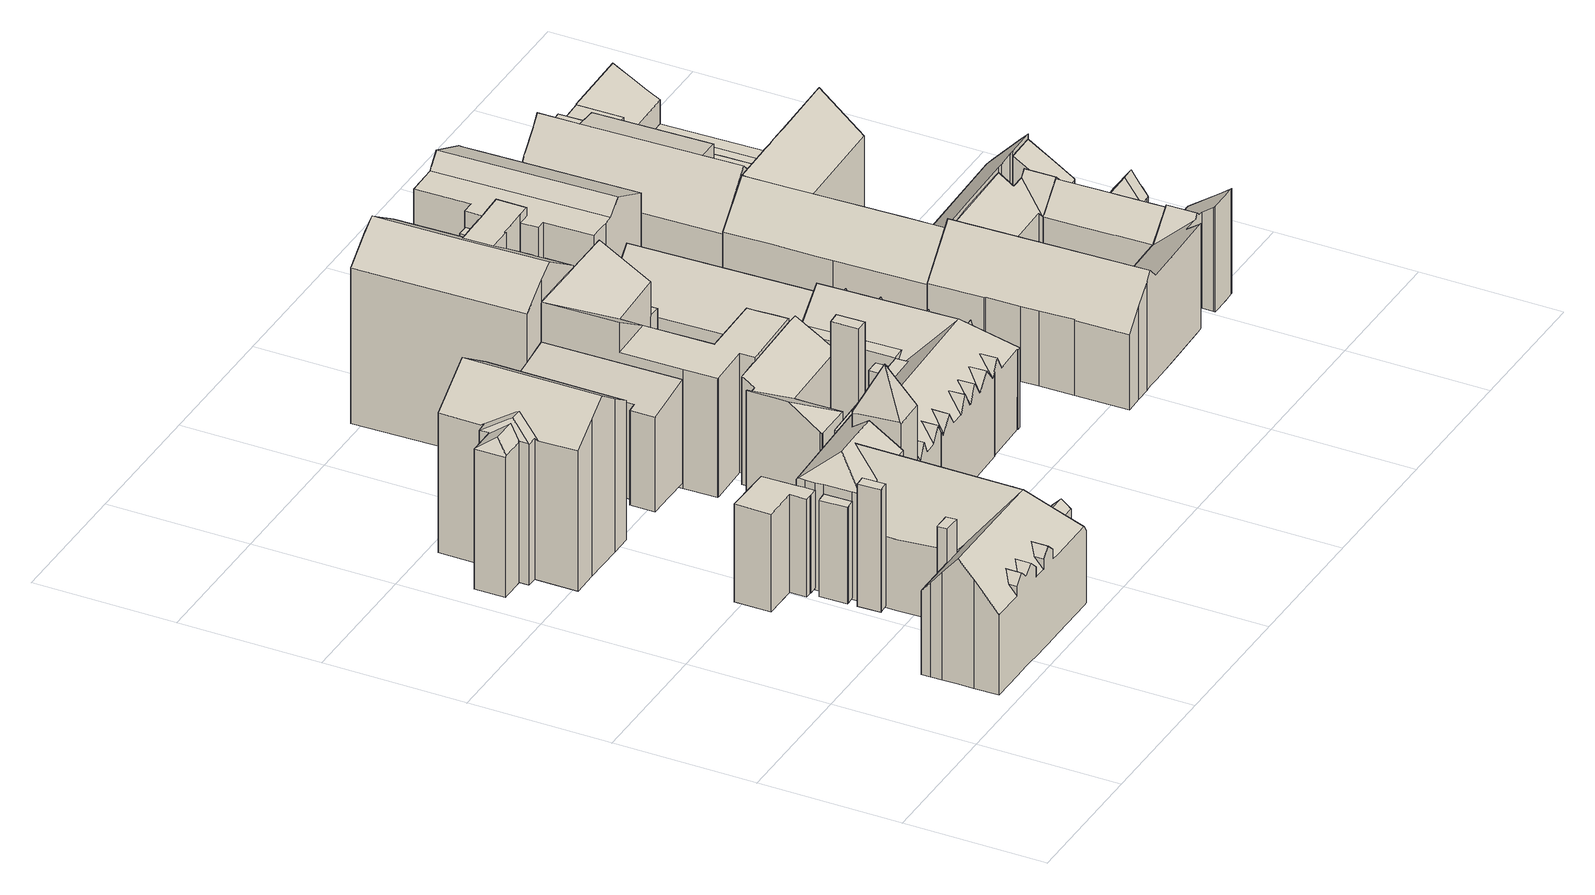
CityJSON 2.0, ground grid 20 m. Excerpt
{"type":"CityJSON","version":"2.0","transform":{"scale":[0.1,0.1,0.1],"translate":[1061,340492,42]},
"CityObjects":{
"building1":{"type":"Building","children":["building1-1","building1-2","building1-3","building1-4","building1-5","building1-6"]},
"building1-1":{"type":"BuildingPart","attributes":{"measuredHeight":17.92,"roofType":"FLACHDACH","HoeheDach":"64","NiedrigsteTraufeDesGebaeudes":"64","Blattnummer":"102081","HoeheGrund":"46"},"parents":["building1"],"geometry":[{"type":"Solid","lod":"2","boundaries":[[[[0,1,2,3,4,5]],[[6,7,8,9,10,11]],[[11,10,1,0]],[[10,9,2,1]],[[9,8,3,2]],[[8,7,4,3]],[[7,6,5,4]],[[6,11,0,5]]]]}]},
"building1-2":{"type":"BuildingPart","attributes":{"measuredHeight":16.69,"roofType":"FLACHDACH","HoeheDach":"63","NiedrigsteTraufeDesGebaeudes":"63","Blattnummer":"102081","HoeheGrund":"46"},"parents":["building1"],"geometry":[{"type":"Solid","lod":"2","boundaries":[[[[12,13,14,15]],[[16,17,18,19]],[[19,18,13,12]],[[18,17,14,13]],[[17,16,15,14]],[[16,19,12,15]]]]}]},
"building1-3":{"type":"BuildingPart","attributes":{"measuredHeight":14.31,"roofType":"FLACHDACH","HoeheDach":"60","NiedrigsteTraufeDesGebaeudes":"60","Blattnummer":"102081","HoeheGrund":"46"},"parents":["building1"],"geometry":[{"type":"Solid","lod":"2","boundaries":[[[[20,21,22,23,24,25,26,27,28,29,30]],[[31,32,33,34,35,36,37,38,39,40,41]],[[41,40,21,20]],[[40,39,22,21]],[[39,38,23,22]],[[38,37,24,23]],[[37,36,25,24]],[[36,35,26,25]],[[35,34,27,26]],[[34,33,28,27]],[[33,32,29,28]],[[32,31,30,29]],[[31,41,20,30]]]]}]},
"building1-4":{"type":"BuildingPart","attributes":{"measuredHeight":14.08,"roofType":"FLACHDACH","HoeheDach":"60","NiedrigsteTraufeDesGebaeudes":"60","Blattnummer":"102081","HoeheGrund":"46"},"parents":["building1"],"geometry":[{"type":"Solid","lod":"2","boundaries":[[[[42,43,44,45,46,47]],[[48,49,50,51,52,53]],[[53,52,43,42]],[[52,51,44,43]],[[51,50,45,44]],[[50,49,46,45]],[[49,48,47,46]],[[48,53,42,47]]]]}]},
"building1-5":{"type":"BuildingPart","attributes":{"measuredHeight":25.79,"roofType":"SPITZDACH","HoeheDach":"71","NiedrigsteTraufeDesGebaeudes":"65","Blattnummer":"102081","HoeheGrund":"46"},"parents":["building1"],"geometry":[{"type":"Solid","lod":"2","boundaries":[[[[54,55,56]],[[57,58,54,59]],[[58,55,54]],[[60,58,57,61]],[[61,62,63,64,65,66,60]],[[67,68,56,55,66,65,64]],[[63,62,61,57,59,69,67,64]],[[58,60,66,55]],[[69,59,54,56,68,67]]]]}]},
"building1-6":{"type":"BuildingPart","attributes":{"measuredHeight":18.63,"roofType":"SATTELDACH","HoeheDach":"64","NiedrigsteTraufeDesGebaeudes":"56","Blattnummer":"102081","HoeheGrund":"46"},"parents":["building1"],"geometry":[{"type":"Solid","lod":"2","boundaries":[[[[70,71,72,73,74,75,76,77,78,79,80,81,82,83,84,85,86,87,88,89,90,91,92,93,94,95,96,97,98,99,100,101,102,103,104,105,106,107,108]],[[109,110,111,112,113,114,115,116]],[[95,94,117,118,96]],[[119,120,121,84,83,122,123]],[[86,85,124,125,126,87]],[[127,116,115,128,129,130,131]],[[102,101,132,133,103]],[[134,131,130,135,136,137]],[[138,139,140,141,142,143]],[[144,145,146,147,148,149]],[[142,150,151,152,153,143]],[[154,155,156,157,158,159]],[[141,160,161,162,149,148,147,151,150,142]],[[163,158,157,164,165,166,108,167,168,113,112,169,170,171,172]],[[173,174,175,176]],[[177,178,174,173]],[[177,179,180,178]],[[181,182,180,179]],[[140,183,184,136,135,160,141]],[[130,129,185,186,187,188,189,104,103,133,132,190,162,161,160,135]],[[113,168,167,108,107,106,105,104,189,191,192,193,194,195,114]],[[196,197,198,199]],[[200,201,197,196]],[[202,203,76,75]],[[74,204,202,75]],[[205,206,123,122,82,81]],[[80,207,205,81]],[[208,209,92,91]],[[90,210,208,91]],[[211,212,99,98,97]],[[96,118,117,213,211,97]],[[115,114,195,194,128]],[[214,172,171,215]],[[215,171,170,216]],[[216,170,169,217]],[[217,169,112,111]],[[159,158,163,218]],[[218,163,172,214]],[[219,220,156,155]],[[221,176,175]],[[182,181,222]],[[137,136,184,223]],[[223,184,183,224]],[[224,183,140,139]],[[225,199,198]],[[201,200,226]],[[124,85,84,121]],[[76,203,77]],[[73,204,74]],[[82,122,83]],[[119,123,206,227]],[[79,207,80]],[[92,209,93]],[[89,210,90]],[[99,212,100]],[[228,88,87,126]],[[152,151,147,146]],[[190,132,101,100,212,211,213,117,94,93,209,208,210,89,88,228,229,230,231,232,233,234,235,236,237,238,144,149,162]],[[207,79,78,77,203,202,204,73,72,239,240,241,242,243,244,245,227,206,205]],[[128,194,193,192,191,189,188,187,186,185,129]],[[246,247,248,249,250,251,252,253,254,255,256,239,72,71,257,226,200,196,199,225,258,222,181,179,177,173,176,221,220,219]],[[145,144,238,237,236,235,234,233,232,231,230,229,228,126,125,124,121,120,119,227,245,244,243,242,241,240,239,256,255,254,253,252,251,250,249,248,247,246,219,155,154,159,218,214,215,216,217,111,110,109,116,127,131,134,137,223,224,139,138,143,153,152,146]],[[156,220,221,175,174,178,180,182,222,258,225,198,197,201,226,257,71,70,108,166,165,164,157]]]]}]},
"building2":{"type":"Building","children":["building2-1","building2-2"]},
"building2-1":{"type":"BuildingPart","attributes":{"measuredHeight":24.76,"roofType":"SATTELDACH","HoeheDach":"70","NiedrigsteTraufeDesGebaeudes":"65","Blattnummer":"102081","HoeheGrund":"45"},"parents":["building2"],"geometry":[{"type":"Solid","lod":"2","boundaries":[[[[259,260,261,262,263]],[[261,264,265,262]],[[266,264,261,260]],[[264,266,267,268,269,270,271,272,265]],[[271,270,269,273,274,275,276,277]],[[278,279,280,273,269,268]],[[274,273,280,281,282,283,284,285,286,287,275]],[[288,289,290,291,285,284,283]],[[292,259,263,293]],[[294,277,276,295]],[[296,279,278,297]],[[298,282,281,299]],[[300,291,290,301]],[[301,290,289,302]],[[302,289,288,303]],[[303,304,298,299,305,296,297,306,307,308,309,292,293,310,311,312,313,294,295,314,315,316,317,300,301,302]],[[263,262,265,272,312,311,310,293]],[[292,309,308,307,267,266,260,259]],[[276,275,287,286,316,315,314,295]],[[304,303,288,283,282,298]],[[285,291,300,317,316,286]],[[305,299,281,280,279,296]],[[306,297,278,268,267,307]],[[313,312,272,271,277,294]]]]}]},
"building2-2":{"type":"BuildingPart","attributes":{"measuredHeight":4.14,"roofType":"FLACHDACH","HoeheDach":"49","NiedrigsteTraufeDesGebaeudes":"49","Blattnummer":"102081","HoeheGrund":"45"},"parents":["building2"],"geometry":[{"type":"Solid","lod":"2","boundaries":[[[[318,319,320,321,322,323]],[[324,325,326,327,328,329]],[[329,328,319,318]],[[328,327,320,319]],[[327,326,321,320]],[[326,325,322,321]],[[325,324,323,322]],[[324,329,318,323]]]]}]},
"building3":{"type":"Building","children":["building3-1","building3-2"]},
"building3-1":{"type":"BuildingPart","attributes":{"measuredHeight":13.52,"roofType":"FLACHDACH","HoeheDach":"59","NiedrigsteTraufeDesGebaeudes":"59","Blattnummer":"102081","HoeheGrund":"45"},"parents":["building3"],"geometry":[{"type":"Solid","lod":"2","boundaries":[[[[330,331,332,333,334]],[[335,336,337,338,339]],[[339,338,331,330]],[[338,337,332,331]],[[337,336,333,332]],[[336,335,334,333]],[[335,339,330,334]]]]}]},
"building3-2":{"type":"BuildingPart","attributes":{"measuredHeight":15.15,"roofType":"PULTDACH","HoeheDach":"60","NiedrigsteTraufeDesGebaeudes":"58","Blattnummer":"102081","HoeheGrund":"45"},"parents":["building3"],"geometry":[{"type":"Solid","lod":"2","boundaries":[[[[340,341,342,343,344,339,338,345,346]],[[347,348,349,350,351,352,353,354,355]],[[347,346,345,348]],[[348,345,338,349]],[[349,338,339,350]],[[350,339,344,351]],[[351,344,343,352]],[[352,343,342,353]],[[355,340,346,347]],[[354,353,342,341,340,355]]]]}]},
"building4":{"type":"Building","children":["building4-1","building4-2","building4-3","building4-4"]},
"building4-1":{"type":"BuildingPart","attributes":{"measuredHeight":17.19,"roofType":"SATTELDACH","HoeheDach":"62","NiedrigsteTraufeDesGebaeudes":"56","Blattnummer":"102081","HoeheGrund":"44"},"parents":["building4"],"geometry":[{"type":"MultiSurface","lod":"2","boundaries":[[[356,357,358,359,360,361,362,363,364]],[[365,366,367]],[[368,365,367]],[[369,370,371]],[[372,373,374,369,371]],[[375,376,377]],[[378,375,377]],[[379,380,381]],[[382,379,381]],[[383,384,385]],[[386,383,385]],[[387,388,389,390,391,392]],[[393,358,357]],[[389,388,394]],[[395,396,397]],[[398,395,397]],[[399,400,401,402,403]],[[404,401,400]],[[405,406,407,408,409]],[[409,408,410]],[[411,412,413,414,415]],[[415,414,416]],[[417,418,419]],[[418,420,421,419]],[[422,423,424]],[[424,423,425]],[[362,361,426,427]],[[361,360,428,426]],[[360,359,429,428]],[[373,372,430,431]],[[387,392,432,433]],[[392,391,434,432]],[[399,403,435,436]],[[437,438,439,440]],[[438,441,442,439]],[[441,443,442]],[[444,445,446,447]],[[445,448,449,446]],[[407,406,450,451]],[[406,405,452,450]],[[412,411,453,454]],[[445,444,455,456,457,458,366,365,368,370,369,374,376,375,378,380,379,382,384,383,386,396,395,398,402,401,404,448]],[[413,410,408,407,459,456,455,443,441,438,437,425,423,422,420,418,417,416,414]],[[400,399,436,449,448,404]],[[391,390,459,407,451,434]],[[405,409,410,413,412,454,452]],[[424,425,437,440,460,461,453,411,415,416,417,419,420,422]],[[377,376,374,373,431,435,403,402,398,397,396,386,385,384,382,381,380,378]],[[367,366,458,462,430,372,371,370,368]],[[447,446,449,436,435,431,430,462,463,464,465,427,426,428,429,466,433,432,434,451,450,452,454,453,461,460,440,439,442]],[[429,359,358,393,466]],[[466,393,394,388,387,433]],[[442,443,455,444,447]],[[462,458,457,467,463]],[[463,467,356,364,464]],[[362,427,465,464,364]],[[459,390,389,394,393,456]],[[456,393,357,356,467,457]]]}]},
"building4-2":{"type":"BuildingPart","attributes":{"measuredHeight":17.32,"roofType":"FLACHDACH","HoeheDach":"62","NiedrigsteTraufeDesGebaeudes":"62","Blattnummer":"102081","HoeheGrund":"45"},"parents":["building4"],"geometry":[{"type":"Solid","lod":"2","boundaries":[[[[468,469,470,471]],[[472,473,474,475]],[[475,474,469,468]],[[474,473,470,469]],[[473,472,471,470]],[[472,475,468,471]]]]}]},
"building4-3":{"type":"BuildingPart","attributes":{"measuredHeight":15.73,"roofType":"PULTDACH","HoeheDach":"61","NiedrigsteTraufeDesGebaeudes":"57","Blattnummer":"102081","HoeheGrund":"45"},"parents":["building4"],"geometry":[{"type":"Solid","lod":"2","boundaries":[[[[476,477,478,479,480,481]],[[482,483,484,485,486,487]],[[488,489,490,491,492,493,494,495,496,484,483]],[[497,498,481,480,499]],[[500,501,482,487]],[[476,481,498,502]],[[502,498,497,503]],[[504,493,492,505]],[[505,492,491,506]],[[506,491,490,507]],[[507,490,489,508]],[[508,509,510,478,477,476,502,503,511,512,500,487,486,485,513,514,515,504,505,506,507]],[[512,511,503,497,499,516,501,500]],[[516,499,480,479,517,488,483,482,501]],[[517,479,478,510,509,488]],[[509,508,489,488]],[[495,494,493,504,515,514]],[[484,496,495,514,513,485]]]]}]},
"building4-4":{"type":"BuildingPart","attributes":{"measuredHeight":13.91,"roofType":"FLACHDACH","HoeheDach":"59","NiedrigsteTraufeDesGebaeudes":"59","Blattnummer":"102081","HoeheGrund":"45"},"parents":["building4"],"geometry":[{"type":"Solid","lod":"2","boundaries":[[[[518,519,520,521,522,523]],[[524,525,526,527,528,529]],[[529,528,519,518]],[[528,527,520,519]],[[527,526,521,520]],[[526,525,522,521]],[[525,524,523,522]],[[524,529,518,523]]]]}]},
"building5":{"type":"Building","children":["building5-1","building5-2","building5-3","building5-4"]},
"building5-1":{"type":"BuildingPart","attributes":{"measuredHeight":11.43,"roofType":"FLACHDACH","HoeheDach":"56","NiedrigsteTraufeDesGebaeudes":"56","Blattnummer":"102081","HoeheGrund":"45"},"parents":["building5"],"geometry":[{"type":"Solid","lod":"2","boundaries":[[[[506,505,530,531]],[[532,533,534,535]],[[535,534,505,506]],[[534,533,530,505]],[[533,532,531,530]],[[532,535,506,531]]]]}]},
"building5-2":{"type":"BuildingPart","attributes":{"measuredHeight":12.76,"roofType":"FLACHDACH","HoeheDach":"57","NiedrigsteTraufeDesGebaeudes":"57","Blattnummer":"102081","HoeheGrund":"44"},"parents":["building5"],"geometry":[{"type":"Solid","lod":"2","boundaries":[[[[536,537,538,539]],[[540,541,542,543]],[[543,542,537,536]],[[542,541,538,537]],[[541,540,539,538]],[[540,543,536,539]]]]}]},
"building5-3":{"type":"BuildingPart","attributes":{"measuredHeight":21.81,"roofType":"PULTDACH","HoeheDach":"66","NiedrigsteTraufeDesGebaeudes":"61","Blattnummer":"102081","HoeheGrund":"44"},"parents":["building5"],"geometry":[{"type":"Solid","lod":"2","boundaries":[[[[544,545,546,547,548,549,550,551,552]],[[553,554,555,556,557,558]],[[559,556,555,560,561,562]],[[553,558,563,564]],[[565,566,567,568]],[[569,570,571,572,547,546]],[[551,573,574,575,576,552]],[[550,549,577,578,551]],[[578,579,580,581,574,573,551]],[[577,549,548]],[[564,563,582,583]],[[583,582,571,570]],[[575,574,581,584]],[[584,581,580,536]],[[536,580,579,539]],[[567,566,562,561]],[[577,565,568,585,586,578]],[[547,572,571,582,563,558,557,556,559,562,566,565,577,548]],[[554,553,564,583,570,569,546,545,544,552,576,575,584,536,539,586,585,568,567,561,560,555]],[[586,539,579,578]]]]}]},
"building5-4":{"type":"BuildingPart","attributes":{"measuredHeight":17.11,"roofType":"SATTELDACH","HoeheDach":"61","NiedrigsteTraufeDesGebaeudes":"55","Blattnummer":"102081","HoeheGrund":"44"},"parents":["building5"],"geometry":[{"type":"Solid","lod":"2","boundaries":[[[[587,588,589,590,591,592,593,594,595,596,597]],[[598,599,600,601]],[[601,600,602,538]],[[603,596,595,604]],[[604,595,594,605]],[[594,593,605]],[[605,593,592,606]],[[606,592,591,607]],[[607,591,590,608]],[[608,590,589,609]],[[609,589,588,610]],[[611,598,601,538,612,537,613,614,603,604,605,606,607,608,609,610]],[[615,616,597,596,603,614,613,537]],[[612,538,602,617,615,537]],[[598,611,610,588,587,599]],[[617,602,600,599,587,597,616,615]]]]}]},
"building6":{"type":"Building","children":["building6-1","building6-2","building6-3"]},
"building6-1":{"type":"BuildingPart","attributes":{"measuredHeight":26.77,"roofType":"SATTELDACH","HoeheDach":"70","NiedrigsteTraufeDesGebaeudes":"65","Blattnummer":"102081","HoeheGrund":"43"},"parents":["building6"],"geometry":[{"type":"Solid","lod":"2","boundaries":[[[[618,619,620,621,622,623,624,625]],[[626,625,624,627]],[[628,619,618,629]],[[629,618,625,626]],[[630,631,632,633]],[[634,635,636,637]],[[637,636,638,639]],[[639,638,640,641]],[[641,640,642,643]],[[644,645,646]],[[647,648,649]],[[650,651,652,653]],[[653,652,654,655]],[[655,654,656,657]],[[657,656,658,659]],[[659,660,661,662,634,637,639,641,643,663,628,629,626,627,664,630,633,665,666,650,653,655,657]],[[622,621,620,642,640,638,636,635,647,649,644,646,632,631,623]],[[661,660,659,658,667,668]],[[645,669,651,650,666,665]],[[648,647,635,634,662,661,668]],[[665,633,632,646,645]],[[628,663,643,642,620,619]],[[624,623,631,630,664,627]],[[649,648,668,667,658,656,654,652,651,669,645,644]]]]}]},
"building6-2":{"type":"BuildingPart","attributes":{"measuredHeight":25.8,"roofType":"PULTDACH","HoeheDach":"69","NiedrigsteTraufeDesGebaeudes":"66","Blattnummer":"102081","HoeheGrund":"43"},"parents":["building6"],"geometry":[{"type":"Solid","lod":"2","boundaries":[[[[670,671,672,673,674,675,676,677,678,679,680,681,682,683,684]],[[679,685,686,687,680]],[[685,688,689,690,691,686]],[[692,684,683,693]],[[693,683,682,694]],[[694,682,681,695]],[[696,676,675,697]],[[697,675,674,698]],[[698,674,673,699]],[[699,673,672,700]],[[700,672,671,701]],[[701,671,670,702]],[[702,670,684,692]],[[703,691,690,704]],[[704,690,689,705]],[[705,689,688,706]],[[707,708,709,710,696,697,698,699,700,701,702,692,693,694,695,711,712,713,703,704,705,706]],[[709,708,707,706,688,685,679,678]],[[687,686,691,703,713,712]],[[710,709,678,677,676,696]],[[681,680,687,712,711,695]]]]}]},
"building6-3":{"type":"BuildingPart","attributes":{"measuredHeight":22.84,"roofType":"FLACHDACH","HoeheDach":"66","NiedrigsteTraufeDesGebaeudes":"66","Blattnummer":"102081","HoeheGrund":"44"},"parents":["building6"],"geometry":[{"type":"Solid","lod":"2","boundaries":[[[[714,715,716,717]],[[718,719,720,721]],[[721,720,715,714]],[[720,719,716,715]],[[719,718,717,716]],[[718,721,714,717]]]]}]},
"building7":{"type":"Building","children":["building7-1","building7-2"]},
"building7-1":{"type":"BuildingPart","attributes":{"measuredHeight":13.98,"roofType":"SATTELDACH","HoeheDach":"59","NiedrigsteTraufeDesGebaeudes":"56","Blattnummer":"102081","HoeheGrund":"45"},"parents":["building7"],"geometry":[{"type":"Solid","lod":"2","boundaries":[[[[722,723,724,725]],[[726,727,722,725]],[[722,728,729,730,723]],[[727,731,732,733,734,728,722]],[[735,730,729,736]],[[737,734,733,738]],[[738,733,732,739]],[[739,732,731,740]],[[741,742,743,744,745,746,747,748,749,750]],[[740,751,752,753,754,755,756,744,743,742,741,750,757,758,759,760,761,735,736,762,737,738,739]],[[748,747,746,745,763,764,725,765,766,749]],[[767,724,723,730,735,761,760,759]],[[753,752,751,740,731,727,726,768]],[[734,737,762,736,729,728]],[[769,770,755,754,753,768]],[[767,759,758,771]],[[744,756,755,770,763,745]],[[749,766,771,758,757,750]],[[764,763,770,769,768,726,725]],[[765,725,724,767,771,766]]]]}]},
"building7-2":{"type":"BuildingPart","attributes":{"measuredHeight":16.89,"roofType":"SATTELDACH","HoeheDach":"62","NiedrigsteTraufeDesGebaeudes":"55","Blattnummer":"102081","HoeheGrund":"45"},"parents":["building7"],"geometry":[{"type":"Solid","lod":"2","boundaries":[[[[772,773,774,775,776,777,778,779,780,781,782,783,784,785]],[[786,787,788,789]],[[790,791,792,793]],[[786,794,795,796,787]],[[791,797,798,799,800,792]],[[801,780,779,802]],[[802,779,778,803]],[[803,778,777,804]],[[777,776,804]],[[804,776,775,805]],[[805,775,774,806]],[[806,774,773,807]],[[807,773,772,808]],[[808,772,785,809]],[[810,811,812,813]],[[814,789,815,816]],[[817,818,819,820]],[[820,819,821,822]],[[823,800,799,824]],[[825,826,827,828]],[[829,830,831,832]],[[832,831,833,834]],[[835,836,837,838]],[[838,837,839,840]],[[840,839,841,842]],[[843,844,845,846]],[[846,845,847,848]],[[848,847,849,850]],[[850,849,851,852]],[[852,851,853,854]],[[855,856,745,793,792,800,823,857,858,859,860,861]],[[812,788,787,796,826,825,862,863,864,813]],[[817,865,866,867,834,833,797,791,790,818]],[[814,868,869,870,871,842,841,872,795,794,786,789]],[[801,873,874,875,876,822,821,877,878,879,781,780]],[[785,784,880,881,882,811,810,883,884,885,886,809]],[[854,887,829,832,834,867,866,865,817,820,822,876,875,874,873,801,802,803,804,805,806,807,808,809,886,885,884,883,810,813,864,863,862,825,828,888,835,838,840,842,871,870,869,868,814,816,889,890,891,892,861,860,859,858,857,823,824,893,894,843,846,848,850,852]],[[783,782,781,879,895,896,880,784]],[[896,897,898,815,789,788,812,811,882,881,880]],[[878,877,821,819,818,790,793,745,856,855,895,879]],[[896,895,855,861,892,891,890,897]],[[799,798,899,844,843,894,893,824]],[[829,887,854,853,900,830]],[[827,901,836,835,888,828]],[[890,889,816,815,898,897]],[[833,831,830,900,853,851,849,847,845,844,899,798,797]],[[795,872,841,839,837,836,901,827,826,796]]]]}]},
"building8":{"type":"Building","attributes":{"measuredHeight":17.63,"roofType":"SATTELDACH","HoeheDach":"61","NiedrigsteTraufeDesGebaeudes":"55","Blattnummer":"102081","HoeheGrund":"43"},"geometry":[{"type":"Solid","lod":"2","boundaries":[[[[902,903,904,905]],[[905,904,906,907]],[[907,906,908,909]],[[909,908,910,911]],[[911,910,912,913]],[[914,915,916,917]],[[917,916,918,919]],[[919,918,920,921]],[[921,920,922,923]],[[923,922,924,925]],[[925,924,926,927]],[[927,926,928,929]],[[930,931,932,933,903,902,934,935,936,937]],[[938,939,940,941,929,928,942,943,944,945]],[[923,925,927,929,941,940,939,938,946,947,948,949,937,936,935,934,902,905,907,909,911,913,950,951,952,953,954,955,956,914,917,919,921]],[[957,958,959,960,945,944,961,962,931,930]],[[962,961,944,943,963,964,965,966,967,932,931]],[[949,948,947,959,958,957,930,937]],[[952,951,950,913,912,968,967,966]],[[965,964,954,953,952,966]],[[964,963,969,915,914,956,955,954]],[[946,938,945,960,959,947]],[[942,928,926,924,922,920,918,916,915,969,963,943]],[[967,968,912,910,908,906,904,903,933,932]]]]}]},
"building9":{"type":"Building","children":["building9-1","building9-2","building9-3","building9-4","building9-5","building9-6"]},
"building9-1":{"type":"BuildingPart","attributes":{"measuredHeight":5.32,"roofType":"FLACHDACH","HoeheDach":"49","NiedrigsteTraufeDesGebaeudes":"49","Blattnummer":"102081","HoeheGrund":"44"},"parents":["building9"],"geometry":[{"type":"Solid","lod":"2","boundaries":[[[[970,971,972,973]],[[974,975,976,977]],[[977,976,971,970]],[[976,975,972,971]],[[975,974,973,972]],[[974,977,970,973]]]]}]},
"building9-2":{"type":"BuildingPart","attributes":{"measuredHeight":10.36,"roofType":"FLACHDACH","HoeheDach":"54","NiedrigsteTraufeDesGebaeudes":"54","Blattnummer":"102081","HoeheGrund":"44"},"parents":["building9"],"geometry":[{"type":"Solid","lod":"2","boundaries":[[[[970,978,979,980,971]],[[981,982,983,984,985]],[[985,984,978,970]],[[984,983,979,978]],[[983,982,980,979]],[[982,981,971,980]],[[981,985,970,971]]]]}]},
"building9-3":{"type":"BuildingPart","attributes":{"measuredHeight":18.29,"roofType":"PULTDACH","HoeheDach":"62","NiedrigsteTraufeDesGebaeudes":"55","Blattnummer":"102081","HoeheGrund":"43"},"parents":["building9"],"geometry":[{"type":"Solid","lod":"2","boundaries":[[[[986,987,988,989,990,991,992,993,994,995]],[[991,996,997,998,992]],[[990,999,1000,991]],[[1001,995,994,1002]],[[1002,994,993,1003]],[[991,1000,996]],[[996,1000,999,1004]],[[1004,999,990]],[[1005,1006,1007,1008]],[[1009,1010,1011,1012]],[[1013,1014,1015,1016,1017,1009,1012,1011,1018,989,988]],[[1016,1015,1014,1013,1019,1020,1001,1002,1003,1021,1022,1023,1005,1008,1024,1025,1026,1017]],[[996,1004,1011,1010,1027,1028,1029,1007,1006,997]],[[1020,1019,1013,988,987,986,995,1001]],[[1027,1010,1009,1017,1026,1025,1028]],[[1029,1028,1025,1024,1008,1007]],[[998,997,1006,1005,1023,1022]],[[993,992,998,1022,1021,1003]],[[989,1018,1011,1004,990]]]]}]},
"building9-4":{"type":"BuildingPart","attributes":{"measuredHeight":6.71,"roofType":"FLACHDACH","HoeheDach":"49","NiedrigsteTraufeDesGebaeudes":"49","Blattnummer":"102081","HoeheGrund":"42"},"parents":["building9"],"geometry":[{"type":"Solid","lod":"2","boundaries":[[[[1030,1031,1032,1033,1034,1035,1036,1037,1038]],[[1039,1040,1041,1042,1043,1044,1045,1046,1047]],[[1047,1046,1031,1030]],[[1046,1045,1032,1031]],[[1045,1044,1033,1032]],[[1044,1043,1034,1033]],[[1043,1042,1035,1034]],[[1042,1041,1036,1035]],[[1041,1040,1037,1036]],[[1040,1039,1038,1037]],[[1039,1047,1030,1038]]]]}]},
"building9-5":{"type":"BuildingPart","attributes":{"measuredHeight":12.6,"roofType":"PULTDACH","HoeheDach":"56","NiedrigsteTraufeDesGebaeudes":"53","Blattnummer":"102081","HoeheGrund":"44"},"parents":["building9"],"geometry":[{"type":"Solid","lod":"2","boundaries":[[[[1048,1049,1050,1051,1052,1053,1054,1055,1056]],[[1053,1057,1058,1059,1060,1061]],[[1062,1056,1055,1063]],[[1053,1052,1057]],[[1064,1051,1050,1065]],[[1065,1050,1049,1066]],[[1066,1049,1048,1067]],[[1067,1048,1056,1062]],[[1053,1061,1054]],[[1059,1058,1068,1069,1070,1060]],[[1064,1071,1068,1058,1057,1052,1051]],[[1055,1054,1061,1060,1070,1072,1063]],[[1071,1064,1065,1066,1067,1062,1063,1072,1070,1069,1068]]]]}]},
"building9-6":{"type":"BuildingPart","attributes":{"measuredHeight":14.07,"roofType":"FLACHDACH","HoeheDach":"58","NiedrigsteTraufeDesGebaeudes":"58","Blattnummer":"102081","HoeheGrund":"44"},"parents":["building9"],"geometry":[{"type":"Solid","lod":"2","boundaries":[[[[1073,1074,1075,1076,1077,1078,1079]],[[1080,1081,1082,1083,1084,1085,1086]],[[1086,1085,1074,1073]],[[1085,1084,1075,1074]],[[1084,1083,1076,1075]],[[1083,1082,1077,1076]],[[1082,1081,1078,1077]],[[1081,1080,1079,1078]],[[1080,1086,1073,1079]]]]}]}
},
"vertices":[
[180,248,40],[181,216,40],[168,215,40],[166,215,40],[165,247,40],[167,247,40],[167,247,219],[165,247,219],[166,215,219],[168,215,219],[181,216,219],[180,248,219],
[164,110,41],[139,110,41],[139,124,41],[163,124,41],[163,124,208],[139,124,208],[139,110,208],[164,110,208],
[176,337,41],[177,326,41],[177,311,41],[165,311,41],[163,311,41],[154,311,41],[154,335,41],[104,335,41],[104,386,41],[154,385,41],[175,385,41],[175,385,184],[154,385,184],[104,386,184],[104,335,184],[154,335,184],[154,311,184],[163,311,184],[165,311,184],[177,311,184],[177,326,184],[176,337,184],
[179,261,40],[167,260,40],[164,260,40],[163,299,40],[165,299,40],[178,300,40],[178,300,181],[165,299,181],[163,299,181],[164,260,181],[167,260,181],[179,261,181],
[317,287,295],[340,321,230],[293,319,230],[295,253,230],[341,254,230],[295,254,232],[341,254,37],[295,253,37],[295,254,37],[293,311,37],[292,319,37],[293,319,37],[340,321,37],[292,319,228],[293,319,229],[293,311,229],
[269,29,187],[296,1,153],[302,1,144],[302,22,145],[283,22,169],[274,35,181],[283,47,169],[301,47,146],[300,80,148],[300,89,148],[283,89,169],[274,101,181],[283,114,169],[301,114,146],[301,117,147],[300,137,147],[300,139,147],[300,142,148],[299,142,150],[298,162,150],[283,162,169],[274,174,181],[283,187,169],[297,187,152],[296,212,153],[286,212,166],[283,212,169],[274,224,181],[277,228,177],[283,237,169],[295,237,154],[295,250,155],[293,250,156],[265,249,192],[243,290,221],[243,183,221],[243,133,221],[243,59,221],[243,58,221],[181,199,38],[184,121,38],[184,110,38],[184,110,158],[184,121,146],[181,199,142],[181,216,142],[181,216,38],[296,212,169],[286,212,169],[301,113,38],[301,114,38],[301,117,38],[301,114,169],[301,113,170],[300,137,38],[300,139,38],[300,142,38],[180,246,38],[180,246,142],[180,246,192],[180,248,193],[180,248,38],[295,250,192],[293,250,192],[179,251,38],[179,251,195],[179,261,195],[179,261,38],[177,334,38],[177,326,38],[177,326,195],[177,334,195],[176,337,193],[176,337,38],[292,319,38],[336,321,38],[340,321,38],[340,321,208],[336,321,208],[292,319,208],[335,343,193],[339,343,193],[339,343,38],[335,343,38],[67,58,38],[67,37,38],[67,37,197],[67,58,221],[66,80,195],[66,80,38],[215,294,224],[245,295,224],[293,296,224],[66,96,175],[170,58,221],[195,58,221],[240,58,221],[187,118,149],[186,119,148],[164,110,159],[139,110,159],[69,109,160],[66,109,160],[129,2,181],[129,24,181],[116,14,169],[116,2,169],[141,2,169],[141,14,169],[154,2,181],[154,24,181],[166,1,169],[166,14,169],[177,311,195],[178,300,195],[181,246,192],[186,247,192],[195,247,192],[206,247,192],[220,248,192],[295,253,194],[206,247,174],[195,247,160],[186,247,148],[181,246,142],[181,212,142],[198,1,181],[198,24,181],[186,14,169],[186,1,169],[211,1,169],[211,14,169],[301,35,181],[301,47,169],[302,22,169],[299,101,181],[299,112,170],[300,89,169],[297,174,181],[297,187,169],[298,162,169],[296,224,181],[295,237,169],[296,223,180],[66,109,38],[69,109,38],[139,110,38],[164,110,38],[66,96,38],[68,2,38],[68,2,155],[116,2,154],[166,1,154],[178,300,38],[177,311,38],[186,1,154],[211,1,154],[299,112,38],[299,142,38],[298,162,38],[297,174,38],[297,187,38],[296,212,38],[296,223,38],[296,224,38],[295,237,38],[295,250,38],[295,253,38],[293,296,38],[302,1,38],[302,22,38],[301,35,38],[301,47,38],[300,80,38],[300,89,38],[299,101,38],[116,2,38],[129,2,38],[141,2,38],[154,2,38],[166,1,38],[170,1,38],[186,1,38],[198,1,38],[211,1,38],[227,1,38],[296,1,38],[227,1,153],[170,1,154],
[2,649,234],[4,649,235],[22,670,246],[3,692,234],[2,692,234],[57,670,246],[38,692,234],[39,649,235],[40,650,236],[40,637,236],[63,670,250],[61,674,249],[40,704,235],[40,692,236],[80,670,250],[78,674,249],[55,710,233],[55,706,235],[40,705,235],[40,636,235],[55,636,235],[55,631,233],[55,576,234],[92,576,258],[120,576,277],[120,732,277],[120,769,277],[55,769,233],[55,717,233],[155,576,253],[185,576,233],[185,611,233],[184,769,234],[2,649,29],[2,692,29],[40,705,29],[55,706,29],[55,636,29],[40,636,29],[92,576,29],[55,576,29],[184,769,29],[185,611,29],[185,576,29],[155,576,29],[120,576,29],[55,631,29],[40,637,29],[40,650,29],[39,649,29],[4,649,29],[3,692,29],[38,692,29],[40,692,29],[40,704,29],[55,710,29],[55,717,29],[55,769,29],[120,769,29],
[185,611,32],[184,769,32],[190,768,32],[231,768,32],[231,766,32],[232,611,32],[232,611,73],[231,766,73],[231,768,73],[190,768,73],[184,769,73],[185,611,73],
[272,768,31],[272,749,31],[252,749,31],[252,766,31],[252,768,31],[252,768,166],[252,766,166],[252,749,166],[272,749,166],[272,768,166],
[262,575,164],[299,575,170],[336,575,177],[333,768,177],[294,768,170],[274,610,166],[262,610,164],[262,610,26],[274,610,26],[272,749,26],[272,768,26],[294,768,26],[333,768,26],[336,575,26],[299,575,26],[262,575,26],
[339,351,162],[519,357,162],[518,374,162],[486,373,162],[486,368,162],[467,368,162],[467,372,162],[342,367,162],[339,367,162],[361,279,164],[352,255,142],[362,255,164],[372,256,143],[403,280,164],[392,257,143],[404,257,164],[413,258,149],[413,257,148],[417,257,142],[433,281,164],[419,257,142],[433,257,164],[448,258,142],[480,283,164],[468,258,142],[481,259,164],[493,259,142],[507,284,164],[495,259,142],[508,260,164],[522,260,142],[518,416,162],[519,375,162],[539,376,162],[534,512,162],[515,511,162],[517,455,162],[519,374,146],[519,375,146],[540,285,164],[523,260,142],[541,260,164],[559,261,142],[565,262,149],[573,262,164],[572,286,164],[560,261,142],[564,261,149],[586,262,142],[628,509,149],[629,509,149],[629,515,141],[608,499,164],[629,499,164],[629,484,142],[631,461,148],[630,461,148],[630,465,142],[610,451,164],[631,452,164],[632,438,141],[633,396,141],[612,387,164],[633,387,164],[634,379,141],[634,379,142],[635,337,141],[614,329,164],[635,330,164],[635,323,141],[467,368,25],[467,372,25],[486,368,25],[486,373,25],[413,258,25],[413,257,25],[517,455,25],[518,416,25],[515,511,25],[564,261,25],[565,262,25],[636,316,141],[635,316,142],[635,316,25],[636,316,25],[637,269,142],[637,269,25],[637,269,141],[637,263,141],[632,263,141],[632,263,25],[637,263,25],[631,264,142],[631,264,25],[629,509,25],[629,515,25],[628,509,25],[631,461,25],[630,461,25],[637,264,142],[585,321,197],[340,312,197],[341,254,142],[578,513,197],[634,379,25],[633,400,25],[341,254,25],[339,343,25],[339,367,25],[342,367,25],[519,374,25],[339,343,169],
[500,454,30],[517,455,30],[518,416,30],[501,416,30],[501,416,203],[518,416,203],[517,455,203],[500,454,203],
[341,384,29],[396,385,29],[397,385,29],[397,385,151],[396,385,151],[341,384,152],[340,488,185],[355,489,175],[362,489,175],[362,489,29],[355,489,29],[340,488,29],[396,451,151],[500,454,151],[517,455,151],[515,511,186],[498,511,186],[401,508,186],[395,508,186],[362,507,186],[362,504,185],[339,387,154],[339,384,152],[338,430,186],[337,488,29],[337,488,186],[339,384,29],[339,387,29],[401,508,29],[498,511,29],[515,511,29],[517,455,29],[500,454,29],[396,451,29],[396,432,29],[338,430,29],[338,449,29],[362,504,29],[362,507,29],[395,508,29],[338,449,186],[396,432,151],
[486,373,32],[486,368,32],[467,368,32],[467,372,32],[467,385,32],[486,385,32],[486,385,171],[467,385,171],[467,372,171],[467,368,171],[486,368,171],[486,373,171],
[496,558,29],[514,558,29],[514,558,143],[496,558,143],[498,511,143],[515,511,143],
[490,768,18],[508,768,18],[510,698,18],[492,698,18],[492,698,145],[510,698,145],[508,768,145],[490,768,145],
[334,695,18],[335,662,18],[336,575,18],[336,575,192],[335,662,192],[335,662,236],[334,695,236],[333,768,236],[333,768,18],[401,508,18],[406,508,18],[498,511,18],[498,511,192],[406,508,192],[401,508,192],[497,532,192],[497,532,18],[496,558,18],[496,558,192],[400,529,192],[400,529,18],[405,566,192],[496,568,192],[496,568,18],[405,566,18],[336,564,18],[337,527,18],[337,527,192],[336,564,192],[402,768,236],[419,768,236],[419,768,18],[402,768,18],[403,664,192],[403,695,192],[492,698,194],[490,768,236],[476,768,236],[339,527,192],[339,527,18],[476,768,18],[403,664,18],[403,695,18],
[572,513,189],[629,515,131],[626,626,131],[627,626,130],[627,631,130],[626,651,130],[626,656,130],[626,656,131],[621,767,132],[603,768,150],[564,768,189],[515,511,18],[515,511,132],[514,558,132],[514,558,18],[510,698,132],[603,768,18],[621,767,18],[626,656,18],[626,651,18],[627,631,18],[627,626,18],[626,626,18],[629,515,18],[572,513,18],[508,767,18],[536,768,18],[564,768,18],[508,768,132],[536,768,161],[508,767,132],
[294,768,241],[333,768,267],[356,768,281],[353,859,281],[352,901,281],[350,1010,281],[330,1010,269],[288,1008,241],[288,1008,14],[330,1010,14],[333,768,14],[294,768,14],[412,1012,14],[412,1012,240],[415,922,240],[415,922,14],[417,825,14],[417,825,240],[428,825,232],[428,825,14],[429,806,232],[429,806,14],[418,806,240],[418,806,14],[419,768,240],[419,768,14],[381,901,263],[415,902,263],[415,902,240],[416,859,240],[416,859,263],[382,859,263],[430,902,14],[430,902,263],[453,903,263],[453,903,14],[478,904,263],[478,904,14],[478,862,263],[478,862,14],[460,862,263],[460,862,14],[428,861,14],[416,861,14],[416,859,14],[356,768,14],[350,1010,14],[415,902,14],[427,902,14],[428,861,263],[416,861,263],[427,902,263],
[453,903,251],[478,904,251],[478,862,251],[460,862,251],[461,837,251],[474,837,251],[476,768,251],[490,768,251],[508,768,251],[521,768,251],[515,1014,251],[473,1013,251],[469,1013,251],[471,935,251],[453,935,251],[541,768,270],[534,1015,270],[517,1014,253],[603,768,240],[597,988,240],[597,1010,240],[597,1016,240],[453,935,12],[471,935,12],[469,1013,12],[473,1013,12],[476,768,12],[474,837,12],[461,837,12],[460,862,12],[478,862,12],[478,904,12],[453,903,12],[597,1016,12],[597,1010,12],[597,988,12],[603,768,12],[541,768,12],[521,768,12],[508,768,12],[490,768,12],[515,1014,12],[517,1014,12],[534,1015,12],
[430,902,15],[415,902,15],[415,922,15],[430,922,15],[430,922,244],[415,922,244],[415,902,244],[430,902,244],
[999,303,170],[999,327,136],[998,327,136],[961,302,170],[999,280,137],[1000,280,137],[1019,304,170],[1018,328,136],[1015,328,136],[1017,281,137],[1020,281,137],[1019,289,149],[1019,292,153],[1015,328,30],[1018,328,30],[1019,292,30],[1019,289,30],[1020,281,30],[1017,281,30],[923,324,30],[924,278,30],[925,277,30],[926,227,30],[926,227,136],[925,277,136],[924,278,136],[923,324,136],[922,376,136],[922,376,30],[1000,280,30],[999,280,30],[995,280,30],[995,279,30],[997,229,30],[963,228,30],[959,377,30],[991,379,30],[993,327,30],[998,327,30],[999,327,30],[1019,304,30],[963,228,170],[962,278,170],[961,326,170],[959,377,170],[993,327,140],[995,280,140],[995,279,140],[997,229,140],[991,379,141],
[727,358,136],[728,357,136],[729,309,136],[730,284,136],[731,235,137],[731,235,136],[732,160,136],[758,161,162],[780,161,183],[792,162,195],[790,225,195],[786,371,195],[784,437,195],[724,435,135],[960,377,172],[959,421,172],[951,420,164],[922,376,135],[960,185,166],[966,186,172],[965,228,172],[927,227,136],[991,379,142],[998,379,136],[967,421,164],[972,186,166],[1000,226,138],[997,226,141],[997,229,141],[780,161,26],[758,161,26],[732,160,26],[731,235,26],[730,284,26],[729,309,26],[728,357,26],[727,358,26],[724,435,26],[929,441,26],[929,441,178],[929,420,164],[929,420,26],[922,376,26],[922,382,139],[922,382,26],[936,185,26],[936,185,166],[936,168,178],[936,168,26],[936,166,180],[936,166,26],[997,229,26],[997,226,26],[971,421,26],[971,421,164],[970,442,178],[970,442,26],[978,167,26],[978,167,180],[978,169,178],[978,169,26],[978,186,166],[978,186,26],[1013,443,26],[1013,443,178],[1015,410,156],[1015,410,26],[1016,380,136],[1016,380,26],[1013,379,136],[1013,379,26],[1018,227,26],[1018,227,138],[1019,227,138],[1019,227,26],[1022,227,138],[1022,227,26],[1023,181,170],[1023,181,26],[1024,168,180],[1024,168,26],[1022,168,180],[1022,168,26],[845,225,136],[910,227,136],[965,228,26],[927,227,26],[926,227,26],[910,227,26],[845,225,26],[967,421,26],[959,421,26],[951,420,26],[960,185,26],[966,186,26],[972,186,26],[960,377,26],[991,379,26],[998,379,26],[999,379,26],[999,379,136],[792,162,26],[806,162,26],[847,163,26],[928,165,26],[928,165,180],[847,163,180],[806,162,180],[799,437,178],[839,439,178],[920,441,178],[920,441,26],[839,439,26],[799,437,26],[784,437,26],[1005,167,26],[997,443,26],[921,382,26],[840,380,26],[841,373,26],[845,226,26],[1000,226,26],[1003,226,26],[845,226,135],[841,373,135],[840,380,139],[921,382,139],[1003,226,138],[1005,167,180],[997,443,178],
[834,716,9],[834,716,185],[849,716,185],[849,716,9],[862,717,185],[862,717,9],[886,717,185],[886,717,9],[991,720,185],[991,720,9],[994,659,130],[994,659,9],[1011,499,9],[1011,499,126],[1012,490,136],[1012,490,9],[1013,456,172],[1013,456,9],[1013,443,185],[1013,443,9],[970,442,185],[970,442,9],[963,442,185],[963,442,9],[937,441,185],[937,441,9],[929,441,185],[929,441,9],[716,713,134],[770,714,185],[771,714,185],[833,716,185],[833,716,9],[771,714,9],[770,714,9],[716,713,9],[724,435,9],[778,437,9],[779,437,9],[841,439,9],[841,439,185],[779,437,185],[778,437,185],[724,435,134],[722,491,9],[720,563,9],[719,585,9],[718,648,9],[835,655,9],[831,655,9],[830,655,9],[830,651,9],[834,494,9],[839,494,9],[840,494,9],[718,648,134],[719,585,134],[720,563,134],[722,491,134],[777,493,185],[772,649,185],[839,494,127],[834,494,131],[830,651,131],[830,655,131],[831,655,130],[835,655,130],[840,494,127],
[862,717,20],[860,777,20],[884,777,20],[886,717,20],[886,717,73],[884,777,73],[860,777,73],[862,717,73],
[849,716,20],[848,788,20],[860,788,20],[860,777,124],[860,788,124],[848,788,124],[849,716,124],[862,717,124],
[712,864,131],[713,839,131],[716,713,131],[775,714,196],[774,770,196],[769,937,196],[768,995,196],[755,994,182],[730,994,154],[709,991,131],[804,938,160],[802,995,160],[783,995,180],[808,772,192],[804,938,192],[709,991,13],[730,994,13],[755,994,13],[808,772,160],[827,996,13],[827,996,160],[828,943,160],[828,943,13],[834,716,130],[834,716,160],[810,715,160],[810,715,130],[716,713,13],[775,714,13],[800,715,13],[810,715,13],[834,716,13],[800,715,171],[713,839,13],[712,864,13],[768,995,13],[783,995,13],[802,995,13],[828,939,13],[832,788,13],[833,773,13],[833,773,160],[832,788,160],[828,939,160],
[884,777,5],[882,861,5],[880,933,5],[985,936,5],[989,788,5],[989,786,5],[990,762,5],[991,720,5],[886,717,5],[886,717,72],[991,720,72],[990,762,72],[989,786,72],[989,788,72],[985,936,72],[880,933,72],[882,861,72],[884,777,72],
[828,943,142],[843,943,142],[844,932,142],[880,933,142],[881,933,142],[880,997,142],[880,998,142],[879,998,142],[827,996,142],[881,933,107],[985,936,107],[984,954,117],[983,1000,143],[880,998,143],[827,996,17],[879,998,17],[880,933,17],[844,932,17],[843,943,17],[828,943,17],[985,936,17],[984,954,17],[983,1000,17],[881,933,17],[880,998,17],
[848,788,19],[849,716,19],[834,716,19],[832,788,19],[828,943,19],[843,943,19],[844,932,19],[844,932,159],[843,943,159],[828,943,159],[832,788,159],[834,716,159],[849,716,159],[848,788,159]
]}
